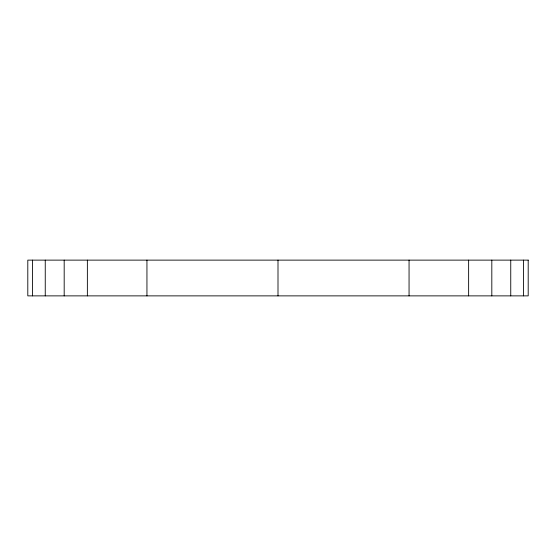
<?xml version="1.0" encoding="UTF-8"?>
<svg xmlns="http://www.w3.org/2000/svg" width="556" height="556" viewBox="0 0 556 556"><rect width="100%" height="100%" fill="white"/><g stroke="black" fill="none" stroke-linecap="round" stroke-linejoin="round"><path stroke-width="0.83" d="M523.516 260.125L523.516 295.875M510.749 260.125L510.749 295.875M491.817 260.125L491.817 295.875M468.632 260.125L468.632 295.875M409.056 260.125L409.056 295.875M278 260.125L278 295.875M146.944 260.125L146.944 295.875M87.368 260.125L87.368 295.875M64.183 260.125L64.183 295.875M45.251 260.125L45.251 295.875M32.484 260.125L32.484 295.875M528.2 260.125L27.8 260.125L27.8 295.875L528.2 295.875L528.2 260.125"/></g></svg>
